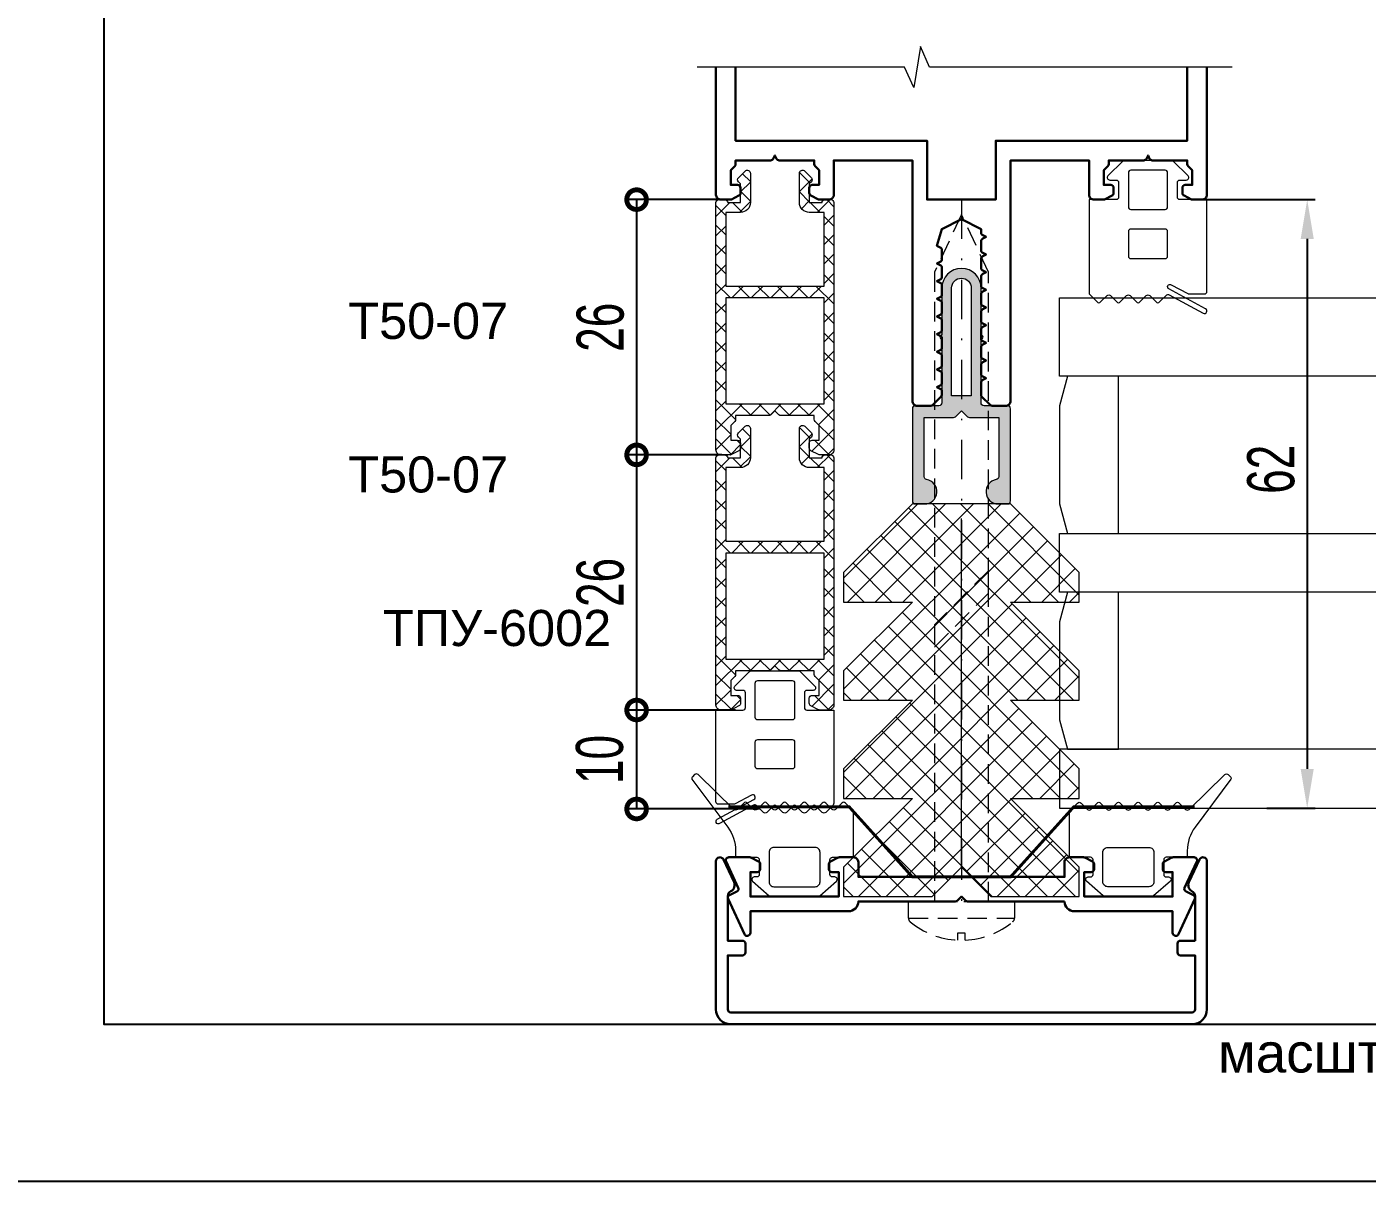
# Model space of a CAD drawing. Extents: x -37 to 8820, y -336 to 478.
# Drawn here: x 6110.1 to 6195.4, y 0 to 73.5 of the extents above; entities that cross this region are included whole.
import ezdxf

# ---------------------------------------------------------------- set-up
doc = ezdxf.new("R2010")
doc.units = 0
doc.header["$LTSCALE"] = 5
doc.linetypes.add('DASHDOT', pattern=[1, 0.5, -0.25, 0, -0.25])
doc.linetypes.add('HIDDEN', pattern=[0.375, 0.25, -0.125])
doc.layers.get('0').update_dxf_attribs({"linetype": 'CONTINUOUS', "lineweight": 30})
doc.layers.get('DEFPOINTS').update_dxf_attribs({"linetype": 'CONTINUOUS'})
for name, color, linetype, lineweight in [('1', 6, 'DASHDOT', 13), ('2', 3, 'HIDDEN', 13), ('Dimentions', 5, 'CONTINUOUS', 15), ('Glass', 5, 'CONTINUOUS', 20), ('Герлен', 7, 'CONTINUOUS', 60), ('Зигзаг', 1, 'CONTINUOUS', 15), ('Текстовый', 7, 'CONTINUOUS', 9), ('Уплотнители', 1, 'CONTINUOUS', 20), ('Штриховка', 1, 'CONTINUOUS', 5)]:
    doc.layers.add(name, color=color, linetype=linetype, lineweight=lineweight)
doc.layers.add('Скрытые', color=14, linetype='CONTINUOUS', plot=False)
doc.styles.add('3', font='RUSS.SHX', dxfattribs={"width": 0.7, "height": 3})
doc.styles.add('Каталожный', font='arial.ttf', dxfattribs={"height": 2.5})
doc.dimstyles.new('MX1_6', dxfattribs={"dimtxt": 3, "dimasz": 2.5, "dimexe": 0.5, "dimexo": 0, "dimgap": 0.8, "dimtad": 1, "dimlfac": 1.6, "dimdsep": 46, "dimtxsty": '3', "dimcen": 0, "dimclrd": 256, "dimclre": 256, "dimclrt": 256, "dimaunit": 1, "dimadec": 0, "dimazin": 0, "dimtfac": 1, "dimtmove": 0, "dimatfit": 1, "dimfxl": 1, "dimtvp": 1, "dimtolj": 1, "dimtzin": 0, "dimarcsym": 0})

# ---------------------------------------------------------------- blocks, each defined once
blk = doc.blocks.new('_DotSmall')
at = {"color": 0, "linetype": 'ByBlock', "const_width": 0.5}
blk.add_lwpolyline([(-0.0625, 0, 1), (0.0625, 0, 1)], format="xyb", close=True, dxfattribs=at)
blk = doc.blocks.new('*D147')
at = {"layer": 'DEFPOINTS', "color": 0, "linetype": 'Continuous', "transparency": 16777216}
for p in [(6154.274, 62.5), (6148.907, 46.25), (6154.337, 46.25)]:
    blk.add_point(p, dxfattribs=at)
at = {"layer": 'Dimentions', "linetype": 'Continuous', "lineweight": -2, "transparency": 16777216}
for p, q in [((6154.274, 62.5), (6148.407, 62.5)), ((6148.907, 62.5), (6148.907, 46.25)), ((6154.337, 46.25), (6148.407, 46.25))]:
    blk.add_line(p, q, dxfattribs=at)
at = {"layer": 'Dimentions', "linetype": 'Continuous', "lineweight": -2, "transparency": 16777216, "xscale": 2.5, "yscale": 2.5, "zscale": 2.5}
for p, rotation in [((6148.907, 62.5), 90), ((6148.907, 46.25), 270)]:
    blk.add_blockref('_DotSmall', p, dxfattribs=dict(at, rotation=rotation))
at = {"layer": 'Dimentions', "linetype": 'Continuous', "transparency": 16777216, "insert": (6146.607, 54.375), "char_height": 3, "attachment_point": 5, "rotation": 90, "style": '3'}
blk.add_mtext('\\A1;26', dxfattribs=at)
blk = doc.blocks.new('*D1029')
at = {"layer": 'DEFPOINTS', "color": 0, "transparency": 16777216}
for p in [(6184.609, 62.5), (6189.021, 23.75), (6191.595, 23.75)]:
    blk.add_point(p, dxfattribs=at)
at = {"layer": 'Dimentions', "lineweight": -2, "transparency": 16777216}
for p, q in [((6184.609, 62.5), (6192.095, 62.5)), ((6191.595, 60), (6191.595, 26.25)), ((6189.021, 23.75), (6192.095, 23.75))]:
    blk.add_line(p, q, dxfattribs=at)
at = {"layer": 'Dimentions', "transparency": 16777216}
for points in [[(6191.179, 60), (6192.012, 60), (6191.595, 62.5)], [(6191.179, 26.25), (6192.012, 26.25), (6191.595, 23.75)]]:
    blk.add_solid(points, dxfattribs=at)
at = {"layer": 'Dimentions', "transparency": 16777216, "insert": (6189.295, 45.33), "char_height": 3, "attachment_point": 5, "rotation": 90, "style": '3'}
blk.add_mtext('\\A1;62', dxfattribs=at)
blk = doc.blocks.new('*D1034')
at = {"layer": 'DEFPOINTS', "color": 0, "linetype": 'Continuous', "transparency": 16777216}
for p in [(6154.274, 46.25), (6148.907, 30.003), (6154.337, 30.003)]:
    blk.add_point(p, dxfattribs=at)
at = {"layer": 'Dimentions', "linetype": 'Continuous', "lineweight": -2, "transparency": 16777216}
for p, q in [((6154.274, 46.25), (6148.407, 46.25)), ((6148.907, 46.25), (6148.907, 30.003)), ((6154.337, 30.003), (6148.407, 30.003))]:
    blk.add_line(p, q, dxfattribs=at)
at = {"layer": 'Dimentions', "linetype": 'Continuous', "lineweight": -2, "transparency": 16777216, "xscale": 2.5, "yscale": 2.5, "zscale": 2.5}
for p, rotation in [((6148.907, 46.25), 90), ((6148.907, 30.003), 270)]:
    blk.add_blockref('_DotSmall', p, dxfattribs=dict(at, rotation=rotation))
at = {"layer": 'Dimentions', "linetype": 'Continuous', "transparency": 16777216, "insert": (6146.607, 38.126), "char_height": 3, "attachment_point": 5, "rotation": 90, "style": '3'}
blk.add_mtext('\\A1;26', dxfattribs=at)
blk = doc.blocks.new('*D1035')
at = {"layer": 'DEFPOINTS', "color": 0, "linetype": 'Continuous', "transparency": 16777216}
for p in [(6155.202, 30.003), (6148.907, 23.702), (6156.76, 23.702)]:
    blk.add_point(p, dxfattribs=at)
at = {"layer": 'Dimentions', "linetype": 'Continuous', "lineweight": -2, "transparency": 16777216}
for p, q in [((6155.202, 30.003), (6148.407, 30.003)), ((6148.907, 30.003), (6148.907, 23.702)), ((6156.76, 23.702), (6148.407, 23.702))]:
    blk.add_line(p, q, dxfattribs=at)
at = {"layer": 'Dimentions', "linetype": 'Continuous', "lineweight": -2, "transparency": 16777216, "xscale": 2.5, "yscale": 2.5, "zscale": 2.5}
for p, rotation in [((6148.907, 30.003), 90), ((6148.907, 23.702), 270)]:
    blk.add_blockref('_DotSmall', p, dxfattribs=dict(at, rotation=rotation))
at = {"layer": 'Dimentions', "linetype": 'Continuous', "transparency": 16777216, "insert": (6146.564, 26.852), "char_height": 3, "attachment_point": 5, "rotation": 90, "style": '3'}
blk.add_mtext('\\A1;10', dxfattribs=at)

msp = doc.modelspace()

# ---------------------------------------------------------------- hatches: boundary and pattern name
at = {"layer": 'Штриховка', "lineweight": 5}
h = msp.add_hatch(dxfattribs=at)
h.set_pattern_fill('ANSI37', color=256, scale=7, style=0)
h.set_pattern_definition([(45, (8528.3299, 7186.3169), (-0.61871843, 0.61871843), []), (135, (8528.3299, 7186.3169), (-0.61871843, -0.61871843), [])])
h.paths.add_polyline_path([(6160.8365, 56.25), (6154.5865, 56.25), (6154.5865, 49.5), (6160.8365, 49.5)], flags=16)
edge = h.paths.add_edge_path()
edge.add_line((6160.8365, 57), (6160.8365, 61.6875))
edge.add_line((6160.8365, 61.6875), (6159.899, 61.6875))
edge.add_arc((6159.899, 62.3125), 0.625, 180, 270, ccw=False)
edge.add_line((6159.274, 62.3125), (6159.274, 64.1768))
edge.add_arc((6159.4723, 64.1768), 0.1982, 45, 180, ccw=False)
edge.add_line((6159.6124, 64.3169), (6160.0316, 63.8977))
edge.add_arc((6159.899, 63.7652), 0.1875, -45, 45, ccw=False)
edge.add_line((6160.0316, 63.6326), (6159.899, 63.5))
edge.add_line((6159.899, 63.5), (6159.899, 62.3125))
edge.add_line((6159.899, 62.3125), (6160.7115, 62.3125))
edge.add_arc((6160.899, 62.3125), 0.1875, 90, 180, ccw=False)
edge.add_line((6160.899, 62.5), (6161.274, 62.5))
edge.add_arc((6161.274, 62.3125), 0.1875, 0, 90, ccw=False)
edge.add_line((6161.4615, 62.3125), (6161.4615, 46.5625))
edge.add_arc((6161.149, 46.5625), 0.3125, -90, 0, ccw=False)
edge.add_line((6161.149, 46.25), (6160.5683, 46.25))
edge.add_arc((6160.5683, 46.4375), 0.1875, 243.434949, 270, ccw=False)
edge.add_line((6160.4845, 46.2698), (6160.0027, 46.5107))
edge.add_arc((6160.0865, 46.6784), 0.1875, 180, 243.434949, ccw=False)
edge.add_line((6159.899, 46.6784), (6159.899, 47))
edge.add_arc((6160.0865, 47), 0.1875, 90, 180, ccw=False)
edge.add_line((6160.0865, 47.1875), (6160.524, 47.1875))
edge.add_line((6160.524, 47.1875), (6160.524, 48.125))
edge.add_line((6160.524, 48.125), (6160.2665, 48.3826))
edge.add_arc((6160.399, 48.5152), 0.1875, 180, 225, ccw=False)
edge.add_line((6160.2115, 48.5152), (6160.2115, 48.75))
edge.add_line((6160.2115, 48.75), (6158.1017, 48.75))
edge.add_arc((6158.1017, 48.9375), 0.1875, 225, 270, ccw=False)
edge.add_line((6157.9691, 48.8049), (6157.7115, 49.0625))
edge.add_line((6157.7115, 49.0625), (6157.454, 48.8049))
edge.add_arc((6157.3214, 48.9375), 0.1875, 270, 315, ccw=False)
edge.add_line((6157.3214, 48.75), (6155.2115, 48.75))
edge.add_line((6155.2115, 48.75), (6155.2115, 48.5152))
edge.add_arc((6155.024, 48.5152), 0.1875, -45, 0, ccw=False)
edge.add_line((6155.1566, 48.3826), (6154.899, 48.125))
edge.add_line((6154.899, 48.125), (6154.899, 47.1875))
edge.add_line((6154.899, 47.1875), (6155.3365, 47.1875))
edge.add_arc((6155.3365, 47), 0.1875, 0, 90, ccw=False)
edge.add_line((6155.524, 47), (6155.524, 46.6784))
edge.add_arc((6155.3365, 46.6784), 0.1875, -63.434949, 0, ccw=False)
edge.add_line((6155.4204, 46.5107), (6154.9386, 46.2698))
edge.add_arc((6154.8548, 46.4375), 0.1875, 270, 296.565051, ccw=False)
edge.add_line((6154.8548, 46.25), (6154.274, 46.25))
edge.add_arc((6154.274, 46.5625), 0.3125, 180, 270, ccw=False)
edge.add_line((6153.9615, 46.5625), (6153.9615, 62.3125))
edge.add_arc((6154.149, 62.3125), 0.1875, 90, 180, ccw=False)
edge.add_line((6154.149, 62.5), (6154.524, 62.5))
edge.add_arc((6154.524, 62.3125), 0.1875, 0, 90, ccw=False)
edge.add_line((6154.7115, 62.3125), (6155.524, 62.3125))
edge.add_line((6155.524, 62.3125), (6155.524, 63.5))
edge.add_line((6155.524, 63.5), (6155.3915, 63.6326))
edge.add_arc((6155.524, 63.7652), 0.1875, 135, 225, ccw=False)
edge.add_line((6155.3915, 63.8977), (6155.8107, 64.3169))
edge.add_arc((6155.9508, 64.1768), 0.1982, 0, 135, ccw=False)
edge.add_line((6156.149, 64.1768), (6156.149, 62.3125))
edge.add_arc((6155.524, 62.3125), 0.625, -90, 0, ccw=False)
edge.add_line((6155.524, 61.6875), (6154.5865, 61.6875))
edge.add_line((6154.5865, 61.6875), (6154.5865, 57))
edge.add_line((6154.5865, 57), (6160.8365, 57))
at = {"layer": 'Штриховка'}
h = msp.add_hatch(color=256, dxfattribs=at)
edge = h.paths.add_edge_path(flags=16)
edge.add_line((6168.9615, 50), (6168.9615, 56.875))
edge.add_arc((6169.5865, 56.875), 0.625, 0, 180, ccw=False)
edge.add_line((6170.2115, 56.875), (6170.2115, 50))
edge.add_line((6170.2115, 50), (6168.9615, 50))
edge = h.paths.add_edge_path()
edge.add_arc((6171.9303, 43.9062), 0.7813, 99.281799, 270)
edge.add_line((6171.9303, 43.125), (6172.524, 43.125))
edge.add_arc((6172.524, 43.3125), 0.1875, 270, 360)
edge.add_line((6172.7115, 43.3125), (6172.7115, 49.1875))
edge.add_arc((6172.524, 49.1875), 0.1875, 0, 90)
edge.add_line((6172.524, 49.375), (6171.024, 49.375))
edge.add_arc((6171.024, 49.5625), 0.1875, 180, 270, ccw=False)
edge.add_line((6170.8365, 49.5625), (6170.8365, 53.625))
edge.add_arc((6170.8365, 53.75), 0.125, 270, 450)
edge.add_line((6170.8365, 53.875), (6170.8365, 56.875))
edge.add_arc((6169.5865, 56.875), 1.25, 0, 180)
edge.add_line((6168.3365, 56.875), (6168.3365, 53.875))
edge.add_arc((6168.3365, 53.75), 0.125, 90, 270)
edge.add_line((6168.3365, 53.625), (6168.3365, 49.5625))
edge.add_arc((6168.149, 49.5625), 0.1875, -90, 0, ccw=False)
edge.add_line((6168.149, 49.375), (6166.649, 49.375))
edge.add_arc((6166.649, 49.1875), 0.1875, 90, 180)
edge.add_line((6166.4615, 49.1875), (6166.4615, 43.3125))
edge.add_arc((6166.649, 43.3125), 0.1875, 180, 270)
edge.add_line((6166.649, 43.125), (6167.2428, 43.125))
edge.add_arc((6167.2428, 43.9062), 0.7812, 270, 440.718201)
edge.add_arc((6167.399, 44.8623), 0.1875, 180, 260.718201, ccw=False)
edge.add_line((6167.2115, 44.8623), (6167.2115, 48.625))
edge.add_line((6167.2115, 48.625), (6169.0714, 48.625))
edge.add_arc((6169.0714, 48.8125), 0.1875, 270, 315)
edge.add_line((6169.204, 48.6799), (6169.5865, 49.0625))
edge.add_line((6169.5865, 49.0625), (6169.9691, 48.6799))
edge.add_arc((6170.1017, 48.8125), 0.1875, 225, 270)
edge.add_line((6170.1017, 48.625), (6171.9615, 48.625))
edge.add_line((6171.9615, 48.625), (6171.9615, 44.8623))
edge.add_arc((6171.774, 44.8623), 0.1875, -80.718201, 0, ccw=False)
at = {"layer": 'Штриховка', "lineweight": 5}
h = msp.add_hatch(dxfattribs=at)
h.set_pattern_fill('ANSI37', color=256, scale=7, style=0)
h.set_pattern_definition([(45, (8528.3299, 7170.0669), (-0.61871843, 0.61871843), []), (135, (8528.3299, 7170.0669), (-0.61871843, -0.61871843), [])])
h.paths.add_polyline_path([(6160.8365, 40), (6154.5865, 40), (6154.5865, 33.25), (6160.8365, 33.25)], flags=16)
edge = h.paths.add_edge_path()
edge.add_line((6160.8365, 40.75), (6160.8365, 45.4375))
edge.add_line((6160.8365, 45.4375), (6159.899, 45.4375))
edge.add_arc((6159.899, 46.0625), 0.625, 180, 270, ccw=False)
edge.add_line((6159.274, 46.0625), (6159.274, 47.9268))
edge.add_arc((6159.4723, 47.9268), 0.1982, 45, 180, ccw=False)
edge.add_line((6159.6124, 48.0669), (6160.0316, 47.6477))
edge.add_arc((6159.899, 47.5152), 0.1875, -45, 45, ccw=False)
edge.add_line((6160.0316, 47.3826), (6159.899, 47.25))
edge.add_line((6159.899, 47.25), (6159.899, 46.0625))
edge.add_line((6159.899, 46.0625), (6160.7115, 46.0625))
edge.add_arc((6160.899, 46.0625), 0.1875, 90, 180, ccw=False)
edge.add_line((6160.899, 46.25), (6161.274, 46.25))
edge.add_arc((6161.274, 46.0625), 0.1875, 0, 90, ccw=False)
edge.add_line((6161.4615, 46.0625), (6161.4615, 30.3125))
edge.add_arc((6161.149, 30.3125), 0.3125, -90, 0, ccw=False)
edge.add_line((6161.149, 30), (6160.5683, 30))
edge.add_arc((6160.5683, 30.1875), 0.1875, 243.434949, 270, ccw=False)
edge.add_line((6160.4845, 30.0198), (6160.0027, 30.2607))
edge.add_arc((6160.0865, 30.4284), 0.1875, 180, 243.434949, ccw=False)
edge.add_line((6159.899, 30.4284), (6159.899, 30.75))
edge.add_arc((6160.0865, 30.75), 0.1875, 90, 180, ccw=False)
edge.add_line((6160.0865, 30.9375), (6160.524, 30.9375))
edge.add_line((6160.524, 30.9375), (6160.524, 31.875))
edge.add_line((6160.524, 31.875), (6160.2665, 32.1326))
edge.add_arc((6160.399, 32.2652), 0.1875, 180, 225, ccw=False)
edge.add_line((6160.2115, 32.2652), (6160.2115, 32.5))
edge.add_line((6160.2115, 32.5), (6158.1017, 32.5))
edge.add_arc((6158.1017, 32.6875), 0.1875, 225, 270, ccw=False)
edge.add_line((6157.9691, 32.5549), (6157.7115, 32.8125))
edge.add_line((6157.7115, 32.8125), (6157.454, 32.5549))
edge.add_arc((6157.3214, 32.6875), 0.1875, 270, 315, ccw=False)
edge.add_line((6157.3214, 32.5), (6155.2115, 32.5))
edge.add_line((6155.2115, 32.5), (6155.2115, 32.2652))
edge.add_arc((6155.024, 32.2652), 0.1875, -45, 0, ccw=False)
edge.add_line((6155.1566, 32.1326), (6154.899, 31.875))
edge.add_line((6154.899, 31.875), (6154.899, 30.9375))
edge.add_line((6154.899, 30.9375), (6155.3365, 30.9375))
edge.add_arc((6155.3365, 30.75), 0.1875, 0, 90, ccw=False)
edge.add_line((6155.524, 30.75), (6155.524, 30.4284))
edge.add_arc((6155.3365, 30.4284), 0.1875, -63.434949, 0, ccw=False)
edge.add_line((6155.4204, 30.2607), (6154.9386, 30.0198))
edge.add_arc((6154.8548, 30.1875), 0.1875, 270, 296.565051, ccw=False)
edge.add_line((6154.8548, 30), (6154.274, 30))
edge.add_arc((6154.274, 30.3125), 0.3125, 180, 270, ccw=False)
edge.add_line((6153.9615, 30.3125), (6153.9615, 46.0625))
edge.add_arc((6154.149, 46.0625), 0.1875, 90, 180, ccw=False)
edge.add_line((6154.149, 46.25), (6154.524, 46.25))
edge.add_arc((6154.524, 46.0625), 0.1875, 0, 90, ccw=False)
edge.add_line((6154.7115, 46.0625), (6155.524, 46.0625))
edge.add_line((6155.524, 46.0625), (6155.524, 47.25))
edge.add_line((6155.524, 47.25), (6155.3915, 47.3826))
edge.add_arc((6155.524, 47.5152), 0.1875, 135, 225, ccw=False)
edge.add_line((6155.3915, 47.6477), (6155.8107, 48.0669))
edge.add_arc((6155.9508, 47.9268), 0.1982, 0, 135, ccw=False)
edge.add_line((6156.149, 47.9268), (6156.149, 46.0625))
edge.add_arc((6155.524, 46.0625), 0.625, -90, 0, ccw=False)
edge.add_line((6155.524, 45.4375), (6154.5865, 45.4375))
edge.add_line((6154.5865, 45.4375), (6154.5865, 40.75))
edge.add_line((6154.5865, 40.75), (6160.8365, 40.75))
h = msp.add_hatch(dxfattribs=at)
h.set_pattern_fill('NET', color=256, scale=10, angle=45, style=0)
h.set_pattern_definition([(45, (1093.7875, 2730.6006), (-0.88388348, 0.88388348), []), (135, (1093.7875, 2730.6006), (-0.88388348, -0.88388348), [])])
h.paths.add_polyline_path([(6171.4615, 18.1279), (6177.0865, 18.1279), (6177.0865, 20.0029), (6172.7115, 24.3779), (6177.0865, 24.3779), (6177.0865, 26.2529), (6172.7115, 30.6279), (6177.0865, 30.6279), (6177.0865, 32.5029), (6172.7115, 36.8779), (6177.0865, 36.8779), (6177.0865, 38.7529), (6172.7115, 43.1279), (6166.4615, 43.1279), (6162.0865, 38.7529), (6162.0865, 36.8779), (6166.4615, 36.8779), (6162.0865, 32.5029), (6162.0865, 30.6279), (6166.4615, 30.6279), (6162.0865, 26.2529), (6162.0865, 24.3779), (6166.4615, 24.3779), (6162.0865, 20.0029), (6162.0865, 18.1279), (6167.7115, 18.1279), (6169.5865, 20.0029)])

# ---------------------------------------------------------------- linework, layer by layer
msp.add_lwpolyline([(6153.9615, 70.9271), (6153.9615, 62.8125, 0.4142136), (6154.274, 62.5), (6154.8548, 62.5, 0.1164338), (6154.9386, 62.5198), (6155.4204, 62.7607, 0.284079), (6155.524, 62.9284), (6155.524, 63.25, 0.4142136), (6155.3365, 63.4375), (6154.899, 63.4375), (6154.899, 64.375), (6155.1566, 64.6326, 0.1989124), (6155.2115, 64.7652), (6155.2115, 65), (6157.4394, 65, 0.284079), (6157.6071, 65.1036), (6157.7115, 65.3125), (6157.816, 65.1036, 0.284079), (6157.9837, 65), (6160.2115, 65), (6160.2115, 64.7652, 0.1989124), (6160.2665, 64.6326), (6160.524, 64.375), (6160.524, 63.4375), (6160.0865, 63.4375, 0.4142136), (6159.899, 63.25), (6159.899, 62.9284, 0.284079), (6160.0027, 62.7607), (6160.4845, 62.5198, 0.1164338), (6160.5683, 62.5), (6161.149, 62.5, 0.4142136), (6161.4615, 62.8125), (6161.4615, 65), (6166.4615, 65), (6166.4615, 49.6875, 0.4142136), (6166.774, 49.375), (6167.6339, 49.375, 0.1989124), (6167.7665, 49.4299), (6168.2816, 49.9451, 0.1989124), (6168.3365, 50.0777), (6168.3365, 50.2904, 0.284079), (6168.2329, 50.4581), (6168.024, 50.5625), (6168.2329, 50.6669, 0.284079), (6168.3365, 50.8346), (6168.3365, 51.4154, 0.284079), (6168.2329, 51.5831), (6168.024, 51.6875), (6168.2329, 51.7919, 0.284079), (6168.3365, 51.9596), (6168.3365, 52.5404, 0.284079), (6168.2329, 52.7081), (6168.024, 52.8125), (6168.2329, 52.9169, 0.284079), (6168.3365, 53.0846), (6168.3365, 53.6654, 0.284079), (6168.2329, 53.8331), (6168.024, 53.9375), (6168.2329, 54.0419, 0.284079), (6168.3365, 54.2096), (6168.3365, 54.7904, 0.284079), (6168.2329, 54.9581), (6168.024, 55.0625), (6168.2329, 55.1669, 0.284079), (6168.3365, 55.3346), (6168.3365, 55.9154, 0.284079), (6168.2329, 56.0831), (6168.024, 56.1875), (6168.2329, 56.2919, 0.284079), (6168.3365, 56.4596), (6168.3365, 57.0404, 0.284079), (6168.2329, 57.2081), (6168.024, 57.3125), (6168.2329, 57.4169, 0.284079), (6168.3365, 57.5846), (6168.3365, 58.1654, 0.284079), (6168.2329, 58.3331), (6168.024, 58.4375), (6168.2329, 58.5419, 0.284079), (6168.3365, 58.7096), (6168.3365, 59.2904, 0.284079), (6168.2329, 59.4581), (6168.024, 59.5625), (6168.3365, 60.625), (6169.5865, 61.25), (6170.8365, 60.625), (6170.8365, 60.3971, 0.284079), (6170.9402, 60.2294), (6171.149, 60.125), (6170.9402, 60.0206, 0.284079), (6170.8365, 59.8529), (6170.8365, 59.2721, 0.284079), (6170.9402, 59.1044), (6171.149, 59), (6170.9402, 58.8956, 0.284079), (6170.8365, 58.7279), (6170.8365, 58.1471, 0.284079), (6170.9402, 57.9794), (6171.149, 57.875), (6170.9402, 57.7706, 0.284079), (6170.8365, 57.6029), (6170.8365, 57.0221, 0.284079), (6170.9402, 56.8544), (6171.149, 56.75), (6170.9402, 56.6456, 0.284079), (6170.8365, 56.4779), (6170.8365, 55.8971, 0.284079), (6170.9402, 55.7294), (6171.149, 55.625), (6170.9402, 55.5206, 0.284079), (6170.8365, 55.3529), (6170.8365, 54.7721, 0.284079), (6170.9402, 54.6044), (6171.149, 54.5), (6170.9402, 54.3956, 0.284079), (6170.8365, 54.2279), (6170.8365, 53.6471, 0.284079), (6170.9402, 53.4794), (6171.149, 53.375), (6170.9402, 53.2706, 0.284079), (6170.8365, 53.1029), (6170.8365, 52.5221, 0.284079), (6170.9402, 52.3544), (6171.149, 52.25), (6170.9402, 52.1456, 0.284079), (6170.8365, 51.9779), (6170.8365, 51.3971, 0.284079), (6170.9402, 51.2294), (6171.149, 51.125), (6170.9402, 51.0206, 0.284079), (6170.8365, 50.8529), (6170.8365, 50.0777, 0.1989124), (6170.8915, 49.9451), (6171.4066, 49.4299, 0.1989124), (6171.5392, 49.375), (6172.399, 49.375, 0.4142136), (6172.7115, 49.6875), (6172.7115, 65), (6177.7115, 65), (6177.7115, 62.8125, 0.4142136), (6178.024, 62.5), (6178.6048, 62.5, 0.1164338), (6178.6886, 62.5198), (6179.1704, 62.7607, 0.284079), (6179.274, 62.9284), (6179.274, 63.25, 0.4142136), (6179.0865, 63.4375), (6178.649, 63.4375), (6178.649, 64.375), (6178.9066, 64.6326, 0.1989124), (6178.9615, 64.7652), (6178.9615, 65), (6181.1894, 65, 0.284079), (6181.3571, 65.1036), (6181.4615, 65.3125), (6181.566, 65.1036, 0.284079), (6181.7337, 65), (6183.9615, 65), (6183.9615, 64.7652, 0.1989124), (6184.0165, 64.6326), (6184.274, 64.375), (6184.274, 63.4375), (6183.8365, 63.4375, 0.4142136), (6183.649, 63.25), (6183.649, 62.9284, 0.284079), (6183.7527, 62.7607), (6184.2345, 62.5198, 0.1164338), (6184.3183, 62.5), (6184.899, 62.5, 0.4142136), (6185.2115, 62.8125), (6185.2115, 70.9271)], format="xyb")
msp.add_lwpolyline([(6155.2115, 70.9271), (6155.2115, 66.25), (6167.399, 66.25), (6167.399, 62.5), (6171.774, 62.5), (6171.774, 66.25), (6183.9615, 66.25), (6183.9615, 70.9271)])
for points in [[(6184.4615, 15.3125), (6184.4615, 18.1383, 0.2797393), (6184.2596, 18.471, -0.4015594), (6184.065, 19.044), (6184.735, 20.4807, -0.8025849), (6185.2115, 20.375), (6185.2115, 10.9375, -0.4142136), (6184.274, 10), (6154.899, 10, -0.4142136), (6153.9615, 10.9375), (6153.9615, 20.375, -0.8025849), (6154.4381, 20.4807), (6155.1081, 19.044, -0.4015594), (6154.9135, 18.471, 0.2797393), (6154.7115, 18.1383), (6154.7115, 15.3125), (6155.649, 15.3125, -0.4142136), (6155.8365, 15.125), (6155.8365, 14.5625, -0.4142136), (6155.649, 14.375), (6154.7115, 14.375), (6154.7115, 10.9375, 0.4142136), (6154.899, 10.75), (6184.274, 10.75, 0.4142136), (6184.4615, 10.9375), (6184.4615, 14.375), (6183.524, 14.375, -0.4142136), (6183.3365, 14.5625), (6183.3365, 15.125, -0.4142136), (6183.524, 15.3125)], [(6176.149, 17.8125), (6169.9767, 17.8125, -0.1989124), (6169.8441, 17.8674), (6169.5865, 18.125), (6169.329, 17.8674, -0.1989124), (6169.1964, 17.8125), (6163.024, 17.8125, -0.4142136), (6162.399, 17.1875), (6156.149, 17.1875), (6156.149, 15.8125, -0.4142136), (6155.9615, 15.625), (6155.9426, 15.625, -0.2914734), (6155.7726, 15.7333), (6154.7291, 17.9711, -0.4142136), (6154.8198, 18.2202), (6155.2916, 18.4402, 0.4142136), (6155.3823, 18.6894), (6154.6041, 20.3583, -0.5486188), (6154.774, 20.625), (6156.1048, 20.625, -0.1164338), (6156.1886, 20.6052), (6156.6704, 20.3643, -0.284079), (6156.774, 20.1966), (6156.774, 19.875, -0.4142136), (6156.5865, 19.6875), (6156.149, 19.6875), (6156.149, 18.125), (6161.774, 18.125), (6161.774, 19.6875), (6161.3365, 19.6875, -0.4142136), (6161.149, 19.875), (6161.149, 20.1966, -0.284079), (6161.2527, 20.3643), (6161.7345, 20.6052, -0.1164338), (6161.8183, 20.625), (6162.7115, 20.625, -0.4142136), (6163.024, 20.3125), (6163.024, 19.375), (6176.149, 19.375), (6176.149, 20.3125, -0.4142136), (6176.4615, 20.625), (6177.3548, 20.625, -0.1164338), (6177.4386, 20.6052), (6177.9204, 20.3643, -0.284079), (6178.024, 20.1966), (6178.024, 19.875, -0.4142136), (6177.8365, 19.6875), (6177.399, 19.6875), (6177.399, 18.125), (6183.024, 18.125), (6183.024, 19.6875), (6182.5865, 19.6875, -0.4142136), (6182.399, 19.875), (6182.399, 20.1966, -0.284079), (6182.5027, 20.3643), (6182.9845, 20.6052, -0.1164338), (6183.0683, 20.625), (6184.399, 20.625, -0.5486188), (6184.569, 20.3583), (6183.7908, 18.6894, 0.4142136), (6183.8815, 18.4402), (6184.3533, 18.2202, -0.4142136), (6184.444, 17.9711), (6183.4005, 15.7333, -0.2914734), (6183.2305, 15.625), (6183.2115, 15.625, -0.4142136), (6183.024, 15.8125), (6183.024, 17.1875), (6176.774, 17.1875, -0.4142136)]]:
    msp.add_lwpolyline(points, format="xyb", close=True)
at = {"layer": '1'}
msp.add_line((6169.5865, 62.5), (6169.5865, 17.5652), dxfattribs=at)
at = {"layer": '2'}
msp.add_line((6166.2115, 16.7564), (6172.9615, 16.7564), dxfattribs=at)
for points in [[(6171.3053, 17.8125), (6171.3053, 57.8766), (6169.5865, 61.5625), (6167.8678, 57.8766), (6167.8678, 17.8125)], [(6167.8678, 34.0034), (6171.3053, 37.4409), (6171.3053, 38.8732), (6167.8678, 35.4357)]]:
    msp.add_lwpolyline(points, close=True, dxfattribs=at)
msp.add_lwpolyline([(6169.3409, 15.3496, -0.1618489), (6166.3252, 16.5154, -0.2238875), (6166.2115, 16.7564), (6166.2115, 17.8125), (6172.9615, 17.8125), (6172.9615, 16.7564, -0.2238875), (6172.8479, 16.5154, -0.1618489), (6169.8322, 15.3496), (6169.8322, 15.7873), (6169.3409, 15.7873)], format="xyb", close=True, dxfattribs=at)
at = {"layer": 'Glass'}
for points in [[(6217.0914, 51.2524), (6175.8364, 51.2524), (6175.8364, 56.25), (6217.0914, 56.25)], [(6176.3388, 41.2512), (6179.5864, 41.2512), (6179.5864, 51.2524), (6176.3388, 51.2524), (6175.8364, 49.3762), (6175.8364, 43.1262)], [(6217.0915, 37.5012), (6175.8365, 37.5012), (6175.8365, 41.2512), (6217.0915, 41.2512)], [(6176.3388, 27.5), (6179.5864, 27.5), (6179.5864, 37.5012), (6176.3388, 37.5012), (6175.8364, 35.625), (6175.8364, 29.375)], [(6217.0914, 27.5), (6175.8365, 27.5), (6175.8365, 23.75), (6217.0914, 23.75)]]:
    msp.add_lwpolyline(points, close=True, dxfattribs=at)
at = {"layer": 'Герлен', "ltscale": 2, "const_width": 0.1875}
msp.add_lwpolyline([(6154.7485, 23.8403), (6162.436, 23.8403), (6166.4615, 19.375), (6172.7115, 19.375), (6176.7371, 23.8403), (6184.4246, 23.8403)], dxfattribs=at)
at = {"layer": 'Зигзаг'}
msp.add_lwpolyline([(6186.8143, 70.9271), (6167.5621, 70.9271), (6166.9812, 72.245), (6166.5456, 69.6323), (6165.9631, 70.9271), (6152.7727, 70.9271)], dxfattribs=at)
at = {"layer": 'Скрытые', "linetype": 'Continuous'}
for points in [[(6300, 297), (6090, 297), (6090, 0), (6300, 0)], [(6280, 10), (6280, 287), (6115, 287), (6115, 10)]]:
    msp.add_lwpolyline(points, close=True, dxfattribs=at)
at = {"layer": 'Уплотнители'}
msp.add_line((6169.5865, 20.0029), (6169.5865, 42.1904), dxfattribs=at)
for points in [[(6182.9423, 57.0859), (6183.9874, 56.5189, 0.1249127), (6184.0619, 56.5), (6185.0553, 56.5, 0.4142136), (6185.2115, 56.6562), (6185.2115, 62.5), (6183.4928, 62.5, -0.4142136), (6183.3365, 62.6562), (6183.3365, 63.5937, -0.4142136), (6183.4928, 63.75), (6183.899, 63.75, 0.6685867), (6184.0094, 64.0169), (6183.0698, 64.9544, 0.1986192), (6182.9594, 65), (6179.9637, 65, 0.1986192), (6179.8533, 64.9544), (6178.9137, 64.0169, 0.6685867), (6179.024, 63.75), (6179.4303, 63.75, -0.4142136), (6179.5865, 63.5937), (6179.5865, 62.6562, -0.4142136), (6179.4303, 62.5), (6177.7115, 62.5), (6177.7115, 56.5647, 0.1989124), (6177.7573, 56.4542), (6178.2261, 55.9855, 0.4142136), (6178.447, 55.9855), (6178.8511, 56.3895, -0.4142136), (6179.072, 56.3895), (6179.4761, 55.9855, 0.4142136), (6179.697, 55.9855), (6180.1011, 56.3895, -0.4142136), (6180.322, 56.3895), (6180.7261, 55.9855, 0.4142136), (6180.947, 55.9855), (6181.3511, 56.3895, -0.4142136), (6181.572, 56.3895), (6181.9761, 55.9855, 0.4142136), (6182.197, 55.9855), (6182.6291, 56.4175, -0.3320761), (6182.8141, 56.4444), (6184.9808, 55.2689, 1), (6185.1298, 55.5436), (6182.7933, 56.8112, -1)], [(6160.8365, 57), (6160.8365, 61.6875), (6159.899, 61.6875, -0.4142136), (6159.274, 62.3125), (6159.274, 64.1768, -0.6681786), (6159.6124, 64.3169), (6160.0316, 63.8977, -0.4142136), (6160.0316, 63.6326), (6159.899, 63.5), (6159.899, 62.3125), (6160.7115, 62.3125, -0.4142136), (6160.899, 62.5), (6161.274, 62.5, -0.4142136), (6161.4615, 62.3125), (6161.4615, 46.5625, -0.4142136), (6161.149, 46.25), (6160.5683, 46.25, -0.1164338), (6160.4845, 46.2698), (6160.0027, 46.5107, -0.284079), (6159.899, 46.6784), (6159.899, 47, -0.4142136), (6160.0865, 47.1875), (6160.524, 47.1875), (6160.524, 48.125), (6160.2665, 48.3826, -0.1989124), (6160.2115, 48.5152), (6160.2115, 48.75), (6158.1017, 48.75, -0.1989124), (6157.9691, 48.8049), (6157.7115, 49.0625), (6157.454, 48.8049, -0.1989124), (6157.3214, 48.75), (6155.2115, 48.75), (6155.2115, 48.5152, -0.1989124), (6155.1566, 48.3826), (6154.899, 48.125), (6154.899, 47.1875), (6155.3365, 47.1875, -0.4142136), (6155.524, 47), (6155.524, 46.6784, -0.284079), (6155.4204, 46.5107), (6154.9386, 46.2698, -0.1164338), (6154.8548, 46.25), (6154.274, 46.25, -0.4142136), (6153.9615, 46.5625), (6153.9615, 62.3125, -0.4142136), (6154.149, 62.5), (6154.524, 62.5, -0.4142136), (6154.7115, 62.3125), (6155.524, 62.3125), (6155.524, 63.5), (6155.3915, 63.6326, -0.4142136), (6155.3915, 63.8977), (6155.8107, 64.3169, -0.6681786), (6156.149, 64.1768), (6156.149, 62.3125, -0.4142136), (6155.524, 61.6875), (6154.5865, 61.6875), (6154.5865, 57)], [(6182.5553, 64.375), (6180.3678, 64.375, 0.4142136), (6180.2115, 64.2187), (6180.2115, 62.0312, 0.4142136), (6180.3678, 61.875), (6182.5553, 61.875, 0.4142136), (6182.7115, 62.0312), (6182.7115, 64.2187, 0.4142136)], [(6182.5553, 60.625), (6180.3678, 60.625, 0.4142136), (6180.2115, 60.4687), (6180.2115, 58.9062, 0.4142136), (6180.3678, 58.75), (6182.5553, 58.75, 0.4142136), (6182.7115, 58.9062), (6182.7115, 60.4687, 0.4142136)], [(6171.8043, 44.6773, 0.9221128), (6171.9303, 43.125), (6172.524, 43.125, 0.4142136), (6172.7115, 43.3125), (6172.7115, 49.1875, 0.4142136), (6172.524, 49.375), (6171.024, 49.375, -0.4142136), (6170.8365, 49.5625), (6170.8365, 53.625, 1), (6170.8365, 53.875), (6170.8365, 56.875, 1), (6168.3365, 56.875), (6168.3365, 53.875, 1), (6168.3365, 53.625), (6168.3365, 49.5625, -0.4142136), (6168.149, 49.375), (6166.649, 49.375, 0.4142136), (6166.4615, 49.1875), (6166.4615, 43.3125, 0.4142136), (6166.649, 43.125), (6167.2428, 43.125, 0.9221128), (6167.3688, 44.6773, -0.3675232), (6167.2115, 44.8623), (6167.2115, 48.625), (6169.0714, 48.625, 0.1989124), (6169.204, 48.6799), (6169.5865, 49.0625), (6169.9691, 48.6799, 0.1989124), (6170.1017, 48.625), (6171.9615, 48.625), (6171.9615, 44.8623, -0.3675232)], [(6168.9615, 50), (6168.9615, 56.875, -1), (6170.2115, 56.875), (6170.2115, 50)], [(6160.8365, 40.75), (6160.8365, 45.4375), (6159.899, 45.4375, -0.4142136), (6159.274, 46.0625), (6159.274, 47.9268, -0.6681786), (6159.6124, 48.0669), (6160.0316, 47.6477, -0.4142136), (6160.0316, 47.3826), (6159.899, 47.25), (6159.899, 46.0625), (6160.7115, 46.0625, -0.4142136), (6160.899, 46.25), (6161.274, 46.25, -0.4142136), (6161.4615, 46.0625), (6161.4615, 30.3125, -0.4142136), (6161.149, 30), (6160.5683, 30, -0.1164338), (6160.4845, 30.0198), (6160.0027, 30.2607, -0.284079), (6159.899, 30.4284), (6159.899, 30.75, -0.4142136), (6160.0865, 30.9375), (6160.524, 30.9375), (6160.524, 31.875), (6160.2665, 32.1326, -0.1989124), (6160.2115, 32.2652), (6160.2115, 32.5), (6158.1017, 32.5, -0.1989124), (6157.9691, 32.5549), (6157.7115, 32.8125), (6157.454, 32.5549, -0.1989124), (6157.3214, 32.5), (6155.2115, 32.5), (6155.2115, 32.2652, -0.1989124), (6155.1566, 32.1326), (6154.899, 31.875), (6154.899, 30.9375), (6155.3365, 30.9375, -0.4142136), (6155.524, 30.75), (6155.524, 30.4284, -0.284079), (6155.4204, 30.2607), (6154.9386, 30.0198, -0.1164338), (6154.8548, 30), (6154.274, 30, -0.4142136), (6153.9615, 30.3125), (6153.9615, 46.0625, -0.4142136), (6154.149, 46.25), (6154.524, 46.25, -0.4142136), (6154.7115, 46.0625), (6155.524, 46.0625), (6155.524, 47.25), (6155.3915, 47.3826, -0.4142136), (6155.3915, 47.6477), (6155.8107, 48.0669, -0.6681786), (6156.149, 47.9268), (6156.149, 46.0625, -0.4142136), (6155.524, 45.4375), (6154.5865, 45.4375), (6154.5865, 40.75)], [(6156.2308, 24.5859), (6155.1857, 24.0189, -0.1249127), (6155.1112, 24), (6154.1178, 24, -0.4142136), (6153.9615, 24.1563), (6153.9615, 30), (6155.6803, 30, 0.4142136), (6155.8365, 30.1563), (6155.8365, 31.0938, 0.4142136), (6155.6803, 31.25), (6155.274, 31.25, -0.6685867), (6155.1637, 31.5169), (6156.1033, 32.4544, -0.1986192), (6156.2137, 32.5), (6159.2094, 32.5, -0.1986192), (6159.3198, 32.4544), (6160.2594, 31.5169, -0.6685867), (6160.149, 31.25), (6159.7428, 31.25, 0.4142136), (6159.5865, 31.0938), (6159.5865, 30.1563, 0.4142136), (6159.7428, 30), (6161.4615, 30), (6161.4615, 24.0647, -0.1989124), (6161.4158, 23.9542), (6160.947, 23.4855, -0.4142136), (6160.7261, 23.4855), (6160.322, 23.8895, 0.4142136), (6160.1011, 23.8895), (6159.697, 23.4855, -0.4142136), (6159.4761, 23.4855), (6159.072, 23.8895, 0.4142136), (6158.8511, 23.8895), (6158.447, 23.4855, -0.4142136), (6158.2261, 23.4855), (6157.822, 23.8895, 0.4142136), (6157.6011, 23.8895), (6157.197, 23.4855, -0.4142136), (6156.9761, 23.4855), (6156.544, 23.9175, 0.3320761), (6156.359, 23.9444), (6154.1923, 22.7689, -1), (6154.0433, 23.0436), (6156.3798, 24.3112, 1)], [(6156.6178, 31.875), (6158.8053, 31.875, -0.4142136), (6158.9615, 31.7188), (6158.9615, 29.5313, -0.4142136), (6158.8053, 29.375), (6156.6178, 29.375, -0.4142136), (6156.4615, 29.5313), (6156.4615, 31.7188, -0.4142136)], [(6156.6178, 28.125), (6158.8053, 28.125, -0.4142136), (6158.9615, 27.9688), (6158.9615, 26.4063, -0.4142136), (6158.8053, 26.25), (6156.6178, 26.25, -0.4142136), (6156.4615, 26.4063), (6156.4615, 27.9688, -0.4142136)], [(6161.3678, 19.375, -0.4142136), (6161.2115, 19.5312), (6161.2115, 20.4687, -0.4142136), (6161.3678, 20.625), (6162.7115, 20.625), (6162.7115, 23.5129, 0.1989124), (6162.6749, 23.6013), (6162.197, 24.0792, 0.4142136), (6161.9761, 24.0792), (6161.572, 23.6752, -0.4142136), (6161.3511, 23.6752), (6160.947, 24.0792, 0.4142136), (6160.7261, 24.0792), (6160.322, 23.6752, -0.4142136), (6160.1011, 23.6752), (6159.697, 24.0792, 0.4142136), (6159.4761, 24.0792), (6159.072, 23.6752, -0.4142136), (6158.8511, 23.6752), (6158.447, 24.0792, 0.4142136), (6158.2261, 24.0792), (6157.822, 23.6752, -0.4142136), (6157.6011, 23.6752), (6157.197, 24.0792, 0.4142136), (6156.9761, 24.0792), (6156.572, 23.6752, -0.4142136), (6156.3511, 23.6752), (6155.947, 24.0792, 0.4142136), (6155.7261, 24.0792), (6155.322, 23.6752, -0.4142136), (6155.1011, 23.6752), (6152.822, 25.8895, 0.4142136), (6152.6011, 25.8895), (6152.4697, 25.7582, 0.2925382), (6152.4336, 25.5937), (6154.7144, 22.5405, -0.1617878), (6155.2115, 21.0443), (6155.2115, 20.625), (6156.5553, 20.625, -0.4142136), (6156.7115, 20.4687), (6156.7115, 19.5312, -0.4142136), (6156.5553, 19.375), (6156.399, 19.375, 0.6685867), (6156.2887, 19.1081), (6157.3533, 18.1706, 0.1986192), (6157.4637, 18.125), (6160.4594, 18.125, 0.1986192), (6160.5698, 18.1706), (6161.6344, 19.1081, 0.6685867), (6161.524, 19.375)], [(6177.8053, 19.375, 0.4142136), (6177.9615, 19.5312), (6177.9615, 20.4687, 0.4142136), (6177.8053, 20.625), (6176.4615, 20.625), (6176.4615, 23.5129, -0.1989124), (6176.4982, 23.6013), (6176.9761, 24.0792, -0.4142136), (6177.197, 24.0792), (6177.6011, 23.6752, 0.4142136), (6177.822, 23.6752), (6178.2261, 24.0792, -0.4142136), (6178.447, 24.0792), (6178.8511, 23.6752, 0.4142136), (6179.072, 23.6752), (6179.4761, 24.0792, -0.4142136), (6179.697, 24.0792), (6180.1011, 23.6752, 0.4142136), (6180.322, 23.6752), (6180.7261, 24.0792, -0.4142136), (6180.947, 24.0792), (6181.3511, 23.6752, 0.4142136), (6181.572, 23.6752), (6181.9761, 24.0792, -0.4142136), (6182.197, 24.0792), (6182.6011, 23.6752, 0.4142136), (6182.822, 23.6752), (6183.2261, 24.0792, -0.4142136), (6183.447, 24.0792), (6183.8511, 23.6752, 0.4142136), (6184.072, 23.6752), (6186.3511, 25.8895, -0.4142136), (6186.572, 25.8895), (6186.7034, 25.7582, -0.2925382), (6186.7395, 25.5937), (6184.4587, 22.5405, 0.1617878), (6183.9615, 21.0443), (6183.9615, 20.625), (6182.6178, 20.625, 0.4142136), (6182.4615, 20.4687), (6182.4615, 19.5312, 0.4142136), (6182.6178, 19.375), (6182.774, 19.375, -0.6685867), (6182.8844, 19.1081), (6181.8198, 18.1706, -0.1986192), (6181.7094, 18.125), (6178.7137, 18.125, -0.1986192), (6178.6033, 18.1706), (6177.5387, 19.1081, -0.6685867), (6177.649, 19.375)], [(6157.649, 18.75), (6160.274, 18.75, 0.4142136), (6160.5865, 19.0625), (6160.5865, 20.9375, 0.4142136), (6160.274, 21.25), (6157.649, 21.25, 0.4142136), (6157.3365, 20.9375), (6157.3365, 19.0625, 0.4142136)], [(6181.524, 18.75), (6178.899, 18.75, -0.4142136), (6178.5865, 19.0625), (6178.5865, 20.9375, -0.4142136), (6178.899, 21.25), (6181.524, 21.25, -0.4142136), (6181.8365, 20.9375), (6181.8365, 19.0625, -0.4142136)]]:
    msp.add_lwpolyline(points, format="xyb", close=True, dxfattribs=at)
for points in [[(6160.8365, 56.25), (6154.5865, 56.25), (6154.5865, 49.5), (6160.8365, 49.5)], [(6171.4615, 18.1279), (6177.0865, 18.1279), (6177.0865, 20.0029), (6172.7115, 24.3779), (6177.0865, 24.3779), (6177.0865, 26.2529), (6172.7115, 30.6279), (6177.0865, 30.6279), (6177.0865, 32.5029), (6172.7115, 36.8779), (6177.0865, 36.8779), (6177.0865, 38.7529), (6172.7115, 43.1279), (6166.4615, 43.1279), (6162.0865, 38.7529), (6162.0865, 36.8779), (6166.4615, 36.8779), (6162.0865, 32.5029), (6162.0865, 30.6279), (6166.4615, 30.6279), (6162.0865, 26.2529), (6162.0865, 24.3779), (6166.4615, 24.3779), (6162.0865, 20.0029), (6162.0865, 18.1279), (6167.7115, 18.1279), (6169.5865, 20.0029)], [(6160.8365, 40), (6154.5865, 40), (6154.5865, 33.25), (6160.8365, 33.25)]]:
    msp.add_lwpolyline(points, close=True, dxfattribs=at)

# ---------------------------------------------------------------- texts
at = {"layer": 'Скрытые', "linetype": 'Continuous', "insert": (6197.5, 7.9386), "char_height": 3.5, "width": 165, "attachment_point": 5, "style": 'Каталожный'}
msp.add_mtext('\\pxqc;{\\H0.71429x;масштаб 1:1,6}', dxfattribs=at)
at = {"layer": 'Текстовый', "linetype": 'Continuous', "insert": (6130.5533, 55.93), "char_height": 2.5, "width": 11.658895, "attachment_point": 1, "line_spacing_factor": 0.85, "style": 'Каталожный'}
msp.add_mtext('\\pxi-2,l2,r-2.0333,se1.0833,t4;{\\H0.92x;Т50-07\\P\\pqr;\\P\\P\\pq*;Т50-07\\P\\pqr;\\P\\PТПУ-6002}', dxfattribs=at)

# ---------------------------------------------------------------- dimensions: what is measured, and where the dimension line sits
at = {"layer": 'Dimentions', "linetype": 'Continuous'}
for base, p1, p2, picture, middle in [((6148.907, 46.25), (6154.274, 62.5), (6154.3365, 46.25), '*D147', (6146.607, 54.375)), ((6148.907, 30.0029), (6154.274, 46.25), (6154.3365, 30.0029), '*D1034', (6146.607, 38.1264)), ((6148.907, 23.7015), (6155.2019, 30.0029), (6156.76, 23.7015), '*D1035', (6146.5642, 26.8522))]:
    dim = msp.add_linear_dim(base=base, p1=p1, p2=p2, angle=90, dimstyle='MX1_6', override={"dimdec": 0, "dimblk1": 'DotSmall', "dimblk2": 'DotSmall', "dimsah": 1}, dxfattribs=at)
    dim.commit()
    dim.dimension.update_dxf_attribs({"geometry": picture, "text_midpoint": middle})
at = {"layer": 'Dimentions'}
dim = msp.add_linear_dim(base=(6191.5953, 23.75), p1=(6184.6087, 62.5), p2=(6189.021, 23.75), angle=90, dimstyle='MX1_6', dxfattribs=at)
dim.commit()
dim.dimension.update_dxf_attribs({"geometry": '*D1029', "text_midpoint": (6191.5953, 45.3304), "dimtype": 160})

doc.saveas('drawing.dxf')
